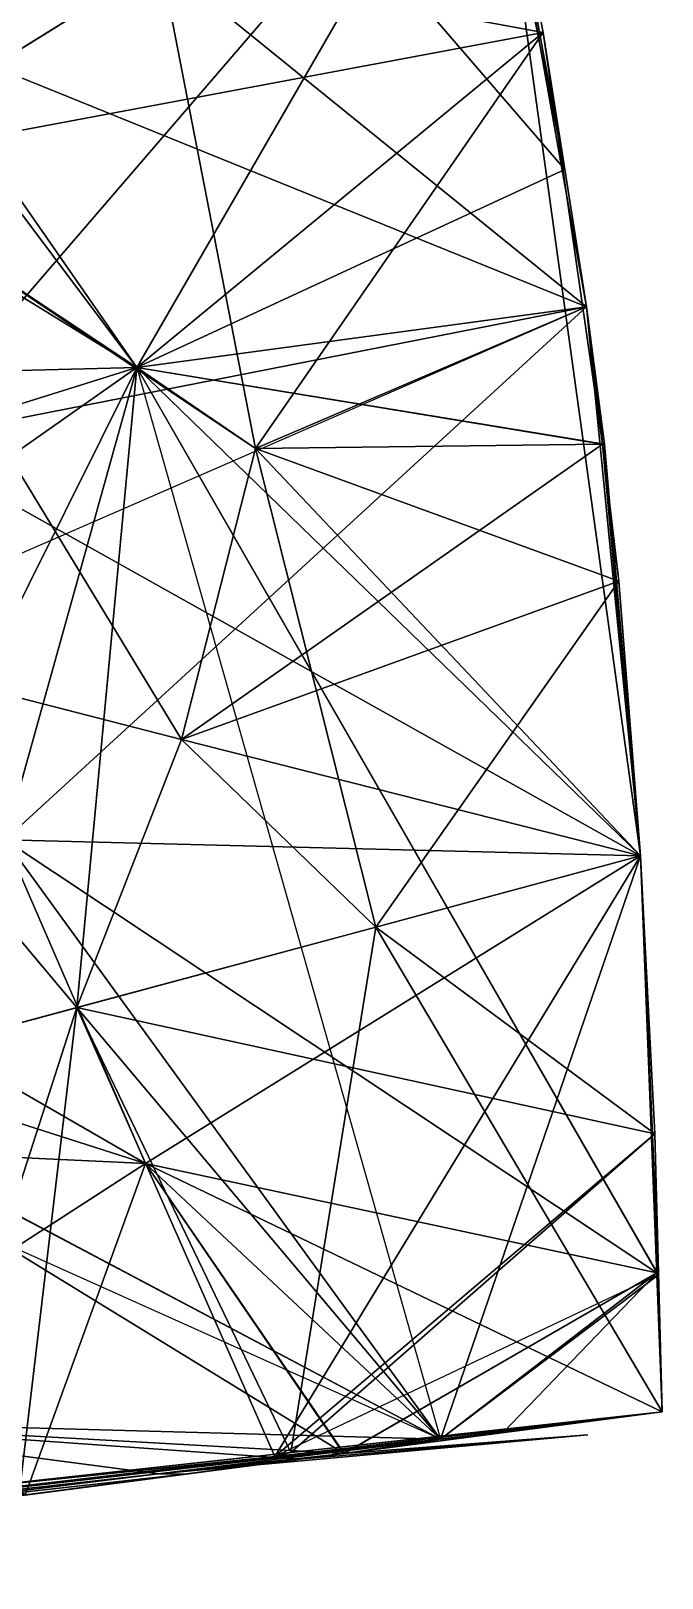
# Model space of a CAD drawing. Extents: x 0 to 22.5, y -0.5 to 22.5.
# Drawn here: x 20.73 to 22.48, y -0.46 to 3.824 of the extents above; entities that cross this region are included whole.
import ezdxf

# ---------------------------------------------------------------- set-up
doc = ezdxf.new("R2010")
doc.units = 0
doc.header["$MEASUREMENT"] = 0
for name, color, linetype in [('Crown wall side', 7, 'CONTINUOUS'), ('Cylindrical crown wall', 7, 'CONTINUOUS'), ('Elements', 7, 'CONTINUOUS'), ('Faces', 7, 'CONTINUOUS')]:
    doc.layers.add(name, color=color, linetype=linetype)

msp = doc.modelspace()

# ---------------------------------------------------------------- linework, layer by layer
at = {"layer": 'Crown wall side'}
for p, q in [((22, 4.58, 58.95), (22.42, 1.54, 58.95)), ((22.42, 1.54, 58.95), (22.48, 0, 58.95)), ((22.48, 0, 58.95), (18.95, -0.46, 59.83))]:
    msp.add_line(p, q, dxfattribs=at)
for points in [[(17.92, 4.04, 58.9), (18.1, 3.14, 58.9), (18.23, 2.24, 58.9), (22, 4.58, 54.58)], [(18.23, 2.24, 58.9), (18.32, 1.34, 58.9), (22.27, 3.06, 54.58), (22, 4.58, 54.58)], [(22.27, 3.06, 54.58), (22.42, 1.54, 54.58), (18.37, 0.45, 58.9), (18.32, 1.34, 58.9)], [(18.37, 0.45, 58.9), (18.37, -0.45, 58.9), (22.48, 0, 54.58), (22.42, 1.54, 54.58)], [(22.48, 0, 54.58), (22.48, 0, 55.67), (18.58, -0.45, 59.24), (18.37, -0.45, 58.9)], [(18.58, -0.45, 59.24), (22.48, 0, 55.67), (22.48, 0, 57.13), (18.74, -0.46, 59.49)], [(18.74, -0.46, 59.49), (18.95, -0.46, 59.83), (22.48, 0, 57.86), (22.48, 0, 57.13)], [(18.95, -0.46, 59.83), (22.48, 0, 57.86), (22.48, 0, 58.95)]]:
    msp.add_3dface(points, dxfattribs=at)
at = {"layer": 'Cylindrical crown wall'}
for points in [[(22, 4.58, 58.95), (22.21, 3.44, 57.58), (22, 4.58, 56.77), (21.74, 5.7, 57.58)], [(22, 4.58, 55.67), (22.15, 3.82, 55.13), (22, 4.58, 54.58), (21.84, 5.32, 55.13)], [(22, 4.58, 56.77), (22.15, 3.82, 56.22), (22, 4.58, 55.67), (21.84, 5.32, 56.22)], [(22, 4.58, 58.95), (22.42, 1.54, 58.95), (22.27, 3.06, 57.86)], [(22, 4.58, 58.95), (22.27, 3.06, 57.86), (22.21, 3.44, 57.58)], [(22.15, 3.82, 56.22), (22.27, 3.06, 55.67), (22.15, 3.82, 55.13), (22, 4.58, 55.67)], [(22.21, 3.44, 57.58), (22.27, 3.06, 57.13), (22.15, 3.82, 56.22), (22, 4.58, 56.77)], [(22.27, 3.06, 54.58), (22, 4.58, 54.58), (22.15, 3.82, 55.13)], [(22.27, 3.06, 55.67), (22.36, 2.3, 55.13), (22.27, 3.06, 54.58), (22.15, 3.82, 55.13)], [(22.15, 3.82, 56.22), (22.27, 3.06, 57.13), (22.36, 2.3, 56.22), (22.27, 3.06, 55.67)], [(22.21, 3.44, 57.58), (22.27, 3.06, 57.86), (22.32, 2.68, 57.58), (22.27, 3.06, 57.13)], [(22.42, 1.54, 58.95), (22.32, 2.68, 57.58), (22.27, 3.06, 57.86)], [(22.36, 2.3, 56.22), (22.42, 1.54, 55.67), (22.36, 2.3, 55.13), (22.27, 3.06, 55.67)], [(22.27, 3.06, 57.13), (22.32, 2.68, 57.58), (22.42, 1.54, 56.77), (22.36, 2.3, 56.22)], [(22.42, 1.54, 54.58), (22.27, 3.06, 54.58), (22.36, 2.3, 55.13)], [(22.42, 1.54, 58.95), (22.47, 0.38, 57.58), (22.42, 1.54, 56.77), (22.32, 2.68, 57.58)], [(22.42, 1.54, 56.77), (22.46, 0.77, 56.22), (22.42, 1.54, 55.67), (22.36, 2.3, 56.22)], [(22.42, 1.54, 55.67), (22.46, 0.77, 55.13), (22.42, 1.54, 54.58), (22.36, 2.3, 55.13)], [(22.46, 0.77, 56.22), (22.48, 0, 55.67), (22.46, 0.77, 55.13), (22.42, 1.54, 55.67)], [(22.42, 1.54, 58.95), (22.48, 0, 57.86), (22.47, 0.38, 57.58)], [(22.42, 1.54, 56.77), (22.47, 0.38, 57.58), (22.48, 0, 57.13), (22.46, 0.77, 56.22)], [(22.48, 0, 54.58), (22.42, 1.54, 54.58), (22.46, 0.77, 55.13)], [(22.42, 1.54, 58.95), (22.48, 0, 58.95), (22.48, 0, 57.86)], [(22.46, 0.77, 56.22), (22.48, 0, 57.13), (22.48, 0, 55.67)], [(22.46, 0.77, 55.13), (22.48, 0, 55.67), (22.48, 0, 54.58)], [(22.47, 0.38, 57.58), (22.48, 0, 57.86), (22.48, 0, 57.13)]]:
    msp.add_3dface(points, dxfattribs=at)
at = {"layer": 'Elements'}
for points in [[(22, 4.58, 56.77), (19.9582, 4.3098, 56.7419), (20.181, 3.451, 56.6644), (20.7447, 5.1383, 57.1617)], [(19.9582, 4.3098, 56.7419), (20.7447, 5.1383, 57.1617), (20.3722, 3.8278, 59.3862), (21.0243, 2.8923, 57.495)], [(20.181, 3.451, 56.6644), (20.7447, 5.1383, 57.1617), (19.9582, 4.3098, 56.7419), (21.0243, 2.8923, 57.495)], [(22, 4.58, 56.77), (20.7447, 5.1383, 57.1617), (20.181, 3.451, 56.6644), (21.0243, 2.8923, 57.495)], [(20.3722, 3.8278, 59.3862), (20.7447, 5.1383, 57.1617), (22, 4.58, 58.95), (21.0243, 2.8923, 57.495)], [(22.21, 3.44, 57.58), (22, 4.58, 58.95), (21.8699, 5.1405, 57.1753), (20.7447, 5.1383, 57.1617)], [(22.21, 3.44, 57.58), (21.8699, 5.1405, 57.1753), (22, 4.58, 56.77), (20.7447, 5.1383, 57.1617)], [(22, 4.58, 58.95), (20.7447, 5.1383, 57.1617), (22.21, 3.44, 57.58), (21.0243, 2.8923, 57.495)], [(22.21, 3.44, 57.58), (20.7447, 5.1383, 57.1617), (22, 4.58, 56.77), (21.0243, 2.8923, 57.495)], [(22, 4.58, 56.77), (19.9582, 4.3098, 56.7419), (21.0904, 4.0154, 55.6223), (20.181, 3.451, 56.6644)], [(22, 4.58, 56.77), (20.181, 3.451, 56.6644), (22.15, 3.82, 56.22), (21.0243, 2.8923, 57.495)], [(22, 4.58, 56.77), (21.0904, 4.0154, 55.6223), (22.15, 3.82, 56.22), (20.181, 3.451, 56.6644)], [(22.27, 3.06, 57.86), (22.42, 1.54, 58.95), (22, 4.58, 58.95), (20.3691, 2.6874, 59.4256)], [(22, 4.58, 58.95), (20.3722, 3.8278, 59.3862), (22.27, 3.06, 57.86), (20.3691, 2.6874, 59.4256)], [(22.27, 3.06, 57.86), (20.3722, 3.8278, 59.3862), (22, 4.58, 58.95), (21.0243, 2.8923, 57.495)], [(22.15, 3.82, 56.22), (22.21, 3.44, 57.58), (22, 4.58, 56.77), (21.0243, 2.8923, 57.495)], [(22.27, 3.06, 57.86), (22, 4.58, 58.95), (22.21, 3.44, 57.58), (21.0243, 2.8923, 57.495)], [(22, 4.58, 55.67), (21.0904, 4.0154, 55.6223), (22.15, 3.82, 55.13), (22.15, 3.82, 56.22)], [(22.15, 3.82, 55.13), (21.0904, 4.0154, 55.6223), (22, 4.58, 54.58), (22.27, 3.06, 54.58)], [(22, 4.58, 56.77), (21.0904, 4.0154, 55.6223), (22, 4.58, 55.67), (22.15, 3.82, 56.22)], [(22, 4.58, 55.67), (21.0904, 4.0154, 55.6223), (22, 4.58, 54.58), (22.15, 3.82, 55.13)], [(20.181, 3.451, 56.6644), (19.9582, 4.3098, 56.7419), (18.9396, 4.1749, 57.8205), (21.0243, 2.8923, 57.495)], [(19.9582, 4.3098, 56.7419), (20.3722, 3.8278, 59.3862), (18.9396, 4.1749, 57.8205), (21.0243, 2.8923, 57.495)], [(18.9396, 4.1749, 57.8205), (20.3722, 3.8278, 59.3862), (19.2053, 2.8454, 57.7824), (21.0243, 2.8923, 57.495)], [(19.2053, 2.8454, 57.7824), (20.181, 3.451, 56.6644), (18.9396, 4.1749, 57.8205), (21.0243, 2.8923, 57.495)], [(21.0904, 4.0154, 55.6223), (22.15, 3.82, 56.22), (20.181, 3.451, 56.6644), (21.3531, 2.6676, 55.5285)], [(22.15, 3.82, 56.22), (21.0904, 4.0154, 55.6223), (22.15, 3.82, 55.13), (22.27, 3.06, 55.67)], [(22.27, 3.06, 55.67), (21.0904, 4.0154, 55.6223), (22.15, 3.82, 55.13), (21.3531, 2.6676, 55.5285)], [(21.0904, 4.0154, 55.6223), (22.27, 3.06, 55.67), (22.15, 3.82, 56.22), (21.3531, 2.6676, 55.5285)], [(21.0904, 4.0154, 55.6223), (22.27, 3.06, 54.58), (22.15, 3.82, 55.13), (21.3531, 2.6676, 55.5285)], [(20.3722, 3.8278, 59.3862), (19.9601, 3.3037, 59.5082), (19.2053, 2.8454, 57.7824), (21.0243, 2.8923, 57.495)], [(20.3691, 2.6874, 59.4256), (19.9601, 3.3037, 59.5082), (20.3722, 3.8278, 59.3862), (21.0243, 2.8923, 57.495)], [(20.181, 3.451, 56.6644), (21.3531, 2.6676, 55.5285), (22.15, 3.82, 56.22), (21.0243, 2.8923, 57.495)], [(22.27, 3.06, 57.86), (20.3691, 2.6874, 59.4256), (20.3722, 3.8278, 59.3862), (21.0243, 2.8923, 57.495)], [(22.15, 3.82, 56.22), (21.3531, 2.6676, 55.5285), (22.315, 2.6798, 56.6748), (21.0243, 2.8923, 57.495)], [(22.15, 3.82, 56.22), (22.27, 3.06, 57.13), (22.21, 3.44, 57.58), (21.0243, 2.8923, 57.495)], [(22.15, 3.82, 56.22), (22.315, 2.6798, 56.6748), (22.27, 3.06, 57.13), (21.0243, 2.8923, 57.495)], [(22.15, 3.82, 55.13), (22.27, 3.06, 54.58), (22.27, 3.06, 55.67), (21.3531, 2.6676, 55.5285)], [(22.15, 3.82, 56.22), (22.27, 3.06, 55.67), (22.315, 2.6798, 56.6748), (21.3531, 2.6676, 55.5285)], [(19.2053, 2.8454, 57.7824), (19.983, 2.1611, 57.0511), (20.181, 3.451, 56.6644), (21.0243, 2.8923, 57.495)], [(20.181, 3.451, 56.6644), (21.0243, 2.8923, 57.495), (19.983, 2.1611, 57.0511), (21.1482, 1.8615, 55.8477)], [(21.3531, 2.6676, 55.5285), (21.0243, 2.8923, 57.495), (20.181, 3.451, 56.6644), (21.1482, 1.8615, 55.8477)], [(22.27, 3.06, 57.13), (22.27, 3.06, 57.86), (22.21, 3.44, 57.58), (21.0243, 2.8923, 57.495)], [(19.2053, 2.8454, 57.7824), (19.9601, 3.3037, 59.5082), (20.3691, 2.6874, 59.4256), (21.0243, 2.8923, 57.495)], [(22.27, 3.06, 57.86), (20.6594, 1.5844, 59.3905), (22.42, 1.54, 58.95), (20.3691, 2.6874, 59.4256)], [(20.6594, 1.5844, 59.3905), (20.3691, 2.6874, 59.4256), (22.27, 3.06, 57.86), (21.0243, 2.8923, 57.495)], [(22.42, 1.54, 58.95), (20.6594, 1.5844, 59.3905), (22.27, 3.06, 57.86), (21.0243, 2.8923, 57.495)], [(22.27, 3.06, 57.86), (22.32, 2.68, 57.58), (22.42, 1.54, 58.95), (21.0243, 2.8923, 57.495)], [(22.27, 3.06, 57.13), (22.32, 2.68, 57.58), (22.27, 3.06, 57.86), (21.0243, 2.8923, 57.495)], [(22.315, 2.6798, 56.6748), (22.32, 2.68, 57.58), (22.27, 3.06, 57.13), (21.0243, 2.8923, 57.495)], [(22.27, 3.06, 55.67), (22.27, 3.06, 54.58), (22.36, 2.3, 55.13), (21.3531, 2.6676, 55.5285)], [(22.36, 2.3, 55.13), (22.36, 2.3, 56.22), (22.27, 3.06, 55.67), (21.3531, 2.6676, 55.5285)], [(22.27, 3.06, 55.67), (22.36, 2.3, 56.22), (22.315, 2.6798, 56.6748), (21.3531, 2.6676, 55.5285)], [(22.42, 1.54, 54.58), (22.36, 2.3, 55.13), (22.27, 3.06, 54.58), (21.3531, 2.6676, 55.5285)], [(19.2053, 2.8454, 57.7824), (20.3691, 2.6874, 59.4256), (19.983, 2.1611, 57.0511), (21.0243, 2.8923, 57.495)], [(20.8578, 1.1195, 56.2464), (19.983, 2.1611, 57.0511), (20.0288, 0.8964, 57.1306), (21.0243, 2.8923, 57.495)], [(19.983, 2.1611, 57.0511), (21.0243, 2.8923, 57.495), (20.8578, 1.1195, 56.2464), (21.1482, 1.8615, 55.8477)], [(20.0288, 0.8964, 57.1306), (19.983, 2.1611, 57.0511), (20.6594, 1.5844, 59.3905), (21.0243, 2.8923, 57.495)], [(20.6594, 1.5844, 59.3905), (19.983, 2.1611, 57.0511), (20.3691, 2.6874, 59.4256), (21.0243, 2.8923, 57.495)], [(20.8578, 1.1195, 56.2464), (20.0288, 0.8964, 57.1306), (22.42, 1.54, 56.77), (21.0243, 2.8923, 57.495)], [(20.0288, 0.8964, 57.1306), (21.8655, -0.0756, 57.5178), (22.42, 1.54, 56.77), (21.0243, 2.8923, 57.495)], [(20.6594, 1.5844, 59.3905), (21.8655, -0.0756, 57.5178), (20.0288, 0.8964, 57.1306), (21.0243, 2.8923, 57.495)], [(22.465, 0.3854, 58.1328), (20.6594, 1.5844, 59.3905), (22.42, 1.54, 58.95), (21.0243, 2.8923, 57.495)], [(22.465, 0.3854, 58.1328), (21.8655, -0.0756, 57.5178), (20.6594, 1.5844, 59.3905), (21.0243, 2.8923, 57.495)], [(20.8578, 1.1195, 56.2464), (21.0243, 2.8923, 57.495), (22.42, 1.54, 56.77), (21.1482, 1.8615, 55.8477)], [(22.42, 1.54, 56.77), (21.0243, 2.8923, 57.495), (22.315, 2.6798, 56.6748), (21.1482, 1.8615, 55.8477)], [(21.0243, 2.8923, 57.495), (22.47, 0.38, 57.58), (22.42, 1.54, 58.95), (22.465, 0.3854, 58.1328)], [(22.47, 0.38, 57.58), (21.0243, 2.8923, 57.495), (22.42, 1.54, 58.95), (22.42, 1.54, 56.77)], [(22.315, 2.6798, 56.6748), (21.0243, 2.8923, 57.495), (21.3531, 2.6676, 55.5285), (21.1482, 1.8615, 55.8477)], [(22.315, 2.6798, 56.6748), (22.42, 1.54, 56.77), (22.32, 2.68, 57.58), (21.0243, 2.8923, 57.495)], [(22.42, 1.54, 58.95), (22.32, 2.68, 57.58), (22.42, 1.54, 56.77), (21.0243, 2.8923, 57.495)], [(22.42, 1.54, 56.77), (21.8655, -0.0756, 57.5178), (22.47, 0.38, 57.58), (21.0243, 2.8923, 57.495)], [(21.8655, -0.0756, 57.5178), (22.465, 0.3854, 58.1328), (22.47, 0.38, 57.58), (21.0243, 2.8923, 57.495)], [(22.315, 2.6798, 56.6748), (21.3531, 2.6676, 55.5285), (22.36, 2.3, 56.22), (21.1482, 1.8615, 55.8477)], [(22.36, 2.3, 56.22), (22.42, 1.54, 56.77), (22.315, 2.6798, 56.6748), (21.1482, 1.8615, 55.8477)], [(22.36, 2.3, 56.22), (21.3531, 2.6676, 55.5285), (22.36, 2.3, 55.13), (21.1482, 1.8615, 55.8477)], [(22.36, 2.3, 55.13), (21.3531, 2.6676, 55.5285), (21.6861, 1.3425, 55.3628), (21.1482, 1.8615, 55.8477)], [(21.6861, 1.3425, 55.3628), (22.36, 2.3, 55.13), (22.42, 1.54, 54.58), (21.3531, 2.6676, 55.5285)], [(22.36, 2.3, 56.22), (22.42, 1.54, 55.67), (22.42, 1.54, 56.77), (21.1482, 1.8615, 55.8477)], [(21.6861, 1.3425, 55.3628), (22.42, 1.54, 55.67), (22.36, 2.3, 55.13), (21.1482, 1.8615, 55.8477)], [(22.36, 2.3, 55.13), (22.42, 1.54, 55.67), (22.36, 2.3, 56.22), (21.1482, 1.8615, 55.8477)], [(22.36, 2.3, 55.13), (21.6861, 1.3425, 55.3628), (22.42, 1.54, 54.58), (22.42, 1.54, 55.67)], [(20.8578, 1.1195, 56.2464), (22.42, 1.54, 56.77), (21.6861, 1.3425, 55.3628), (21.1482, 1.8615, 55.8477)], [(22.42, 1.54, 56.77), (22.42, 1.54, 55.67), (21.6861, 1.3425, 55.3628), (21.1482, 1.8615, 55.8477)], [(19.46, 1.1959, 57.6856), (21.0483, 0.688, 59.3005), (20.6594, 1.5844, 59.3905), (20.5291, 0.9871, 59.4272)], [(20.6594, 1.5844, 59.3905), (19.46, 1.1959, 57.6856), (21.8655, -0.0756, 57.5178), (21.0483, 0.688, 59.3005)], [(21.8655, -0.0756, 57.5178), (20.0288, 0.8964, 57.1306), (19.46, 1.1959, 57.6856), (20.6594, 1.5844, 59.3905)], [(21.8655, -0.0756, 57.5178), (22.465, 0.3854, 58.1328), (20.6594, 1.5844, 59.3905), (21.0483, 0.688, 59.3005)], [(20.6594, 1.5844, 59.3905), (22.465, 0.3854, 58.1328), (22.42, 1.54, 58.95), (21.0483, 0.688, 59.3005)], [(21.8655, -0.0756, 57.5178), (20.8578, 1.1195, 56.2464), (20.0288, 0.8964, 57.1306), (22.42, 1.54, 56.77)], [(21.8655, -0.0756, 57.5178), (20.8578, 1.1195, 56.2464), (22.42, 1.54, 56.77), (21.4067, -0.1238, 56.6525)], [(22.46, 0.77, 56.22), (20.8578, 1.1195, 56.2464), (21.4067, -0.1238, 56.6525), (22.42, 1.54, 56.77)], [(22.46, 0.77, 56.22), (20.8578, 1.1195, 56.2464), (22.42, 1.54, 56.77), (21.6861, 1.3425, 55.3628)], [(22.48, 0, 58.95), (22.42, 1.54, 58.95), (22.465, 0.3854, 58.1328), (21.0483, 0.688, 59.3005)], [(22.42, 1.54, 56.77), (21.4067, -0.1238, 56.6525), (22.46, 0.77, 56.22), (22.47, 0.38, 57.58)], [(21.8655, -0.0756, 57.5178), (22.42, 1.54, 56.77), (22.47, 0.38, 57.58), (21.4067, -0.1238, 56.6525)], [(22.48, 0, 54.58), (22.46, 0.77, 55.13), (22.42, 1.54, 54.58), (21.6861, 1.3425, 55.3628)], [(22.42, 1.54, 55.67), (21.6861, 1.3425, 55.3628), (22.42, 1.54, 54.58), (22.46, 0.77, 55.13)], [(22.42, 1.54, 56.77), (21.6861, 1.3425, 55.3628), (22.42, 1.54, 55.67), (22.46, 0.77, 56.22)], [(22.46, 0.77, 56.22), (21.6861, 1.3425, 55.3628), (22.42, 1.54, 55.67), (22.46, 0.77, 55.13)], [(21.4508, -0.1127, 55.6618), (20.8578, 1.1195, 56.2464), (22.46, 0.77, 56.22), (21.6861, 1.3425, 55.3628)], [(21.4508, -0.1127, 55.6618), (22.46, 0.77, 56.22), (22.46, 0.77, 55.13), (21.6861, 1.3425, 55.3628)], [(22.46, 0.77, 55.13), (21.4508, -0.1127, 55.6618), (21.6861, 1.3425, 55.3628), (22.48, 0, 54.58)], [(21.5986, -0.1149, 58.3519), (21.0483, 0.688, 59.3005), (19.46, 1.1959, 57.6856), (19.9464, -0.0224, 58.5918)], [(21.5986, -0.1149, 58.3519), (19.46, 1.1959, 57.6856), (21.8655, -0.0756, 57.5178), (19.9464, -0.0224, 58.5918)], [(20.0288, 0.8964, 57.1306), (21.8655, -0.0756, 57.5178), (19.46, 1.1959, 57.6856), (19.8217, 0.8407, 57.3516)], [(21.8655, -0.0756, 57.5178), (19.46, 1.1959, 57.6856), (21.5986, -0.1149, 58.3519), (21.0483, 0.688, 59.3005)], [(21.0483, 0.688, 59.3005), (20.5291, 0.9871, 59.4272), (19.46, 1.1959, 57.6856), (19.9464, -0.0224, 58.5918)], [(21.8655, -0.0756, 57.5178), (19.46, 1.1959, 57.6856), (19.8217, 0.8407, 57.3516), (19.9464, -0.0224, 58.5918)], [(20.8578, 1.1195, 56.2464), (20.7006, -0.2053, 57.2988), (21.8655, -0.0756, 57.5178), (20.0288, 0.8964, 57.1306)], [(20.7006, -0.2053, 57.2988), (20.8578, 1.1195, 56.2464), (20.4237, -0.2251, 56.7414), (20.0288, 0.8964, 57.1306)], [(20.7006, -0.2053, 57.2988), (20.8578, 1.1195, 56.2464), (21.4067, -0.1238, 56.6525), (20.4237, -0.2251, 56.7414)], [(20.8578, 1.1195, 56.2464), (21.4508, -0.1127, 55.6618), (21.4067, -0.1238, 56.6525), (20.4237, -0.2251, 56.7414)], [(20.7006, -0.2053, 57.2988), (20.8578, 1.1195, 56.2464), (21.8655, -0.0756, 57.5178), (21.4067, -0.1238, 56.6525)], [(20.8578, 1.1195, 56.2464), (21.4508, -0.1127, 55.6618), (22.46, 0.77, 56.22), (21.4067, -0.1238, 56.6525)], [(19.9865, 0.738, 59.5638), (20.5291, 0.9871, 59.4272), (21.0483, 0.688, 59.3005), (19.9464, -0.0224, 58.5918)], [(20.0288, 0.8964, 57.1306), (20.7006, -0.2053, 57.2988), (21.8655, -0.0756, 57.5178), (19.8217, 0.8407, 57.3516)], [(19.8217, 0.8407, 57.3516), (20.7006, -0.2053, 57.2988), (21.8655, -0.0756, 57.5178), (19.9464, -0.0224, 58.5918)], [(20.714, -0.2301, 59.3903), (19.9865, 0.738, 59.5638), (21.0483, 0.688, 59.3005), (19.9464, -0.0224, 58.5918)], [(22.46, 0.77, 56.22), (21.4508, -0.1127, 55.6618), (22.48, 0, 55.67), (21.4067, -0.1238, 56.6525)], [(22.47, 0.38, 57.58), (21.4067, -0.1238, 56.6525), (22.46, 0.77, 56.22), (22.48, 0, 57.13)], [(22.46, 0.77, 56.22), (21.4067, -0.1238, 56.6525), (22.48, 0, 55.67), (22.48, 0, 57.13)], [(22.46, 0.77, 55.13), (21.4508, -0.1127, 55.6618), (22.48, 0, 54.58), (22.48, 0, 55.67)], [(22.46, 0.77, 56.22), (21.4508, -0.1127, 55.6618), (22.46, 0.77, 55.13), (22.48, 0, 55.67)], [(20.714, -0.2301, 59.3903), (21.0483, 0.688, 59.3005), (21.5986, -0.1149, 58.3519), (19.9464, -0.0224, 58.5918)], [(20.714, -0.2301, 59.3903), (21.5968, -0.1151, 59.1702), (21.5986, -0.1149, 58.3519), (21.0483, 0.688, 59.3005)], [(21.0483, 0.688, 59.3005), (21.8655, -0.0756, 57.5178), (22.465, 0.3854, 58.1328), (21.5986, -0.1149, 58.3519)], [(22.465, 0.3854, 58.1328), (21.5986, -0.1149, 58.3519), (21.5968, -0.1151, 59.1702), (21.0483, 0.688, 59.3005)], [(22.465, 0.3854, 58.1328), (21.5968, -0.1151, 59.1702), (22.48, 0, 58.95), (21.0483, 0.688, 59.3005)], [(21.8655, -0.0756, 57.5178), (22.47, 0.38, 57.58), (22.48, 0, 57.13), (21.4067, -0.1238, 56.6525)], [(22.465, 0.3854, 58.1328), (21.5968, -0.1151, 59.1702), (21.5986, -0.1149, 58.3519), (22.48, 0, 58.95)], [(22.465, 0.3854, 58.1328), (21.5986, -0.1149, 58.3519), (22.0396, -0.0574, 58.1058), (22.48, 0, 58.95)], [(21.5986, -0.1149, 58.3519), (22.465, 0.3854, 58.1328), (22.0396, -0.0574, 58.1058), (21.8655, -0.0756, 57.5178)], [(22.465, 0.3854, 58.1328), (22.48, 0, 57.86), (21.8655, -0.0756, 57.5178), (22.47, 0.38, 57.58)], [(22.48, 0, 57.86), (22.465, 0.3854, 58.1328), (21.8655, -0.0756, 57.5178), (22.0396, -0.0574, 58.1058)], [(22.47, 0.38, 57.58), (21.8655, -0.0756, 57.5178), (22.48, 0, 57.13), (22.48, 0, 57.86)], [(22.48, 0, 57.86), (22.48, 0, 58.95), (22.465, 0.3854, 58.1328), (22.0396, -0.0574, 58.1058)], [(21.8655, -0.0756, 57.5178), (18.9333, -0.4092, 58.9166), (18.58, -0.45, 59.24), (19.9464, -0.0224, 58.5918)], [(18.58, -0.45, 59.24), (21.0832, -0.1718, 58.0114), (21.8655, -0.0756, 57.5178), (19.9464, -0.0224, 58.5918)], [(20.3023, -0.2678, 58.5042), (21.0832, -0.1718, 58.0114), (18.58, -0.45, 59.24), (19.9464, -0.0224, 58.5918)], [(19.2871, -0.3684, 58.5928), (18.9333, -0.4092, 58.9166), (21.8655, -0.0756, 57.5178), (19.9464, -0.0224, 58.5918)], [(19.9947, -0.2868, 57.945), (19.2871, -0.3684, 58.5928), (21.8655, -0.0756, 57.5178), (19.9464, -0.0224, 58.5918)], [(21.5986, -0.1149, 58.3519), (19.9464, -0.0224, 58.5918), (21.0832, -0.1718, 58.0114), (21.4741, -0.1311, 58.4214)], [(20.714, -0.2301, 59.3903), (21.157, -0.1724, 58.5983), (20.716, -0.2299, 58.8445), (19.9464, -0.0224, 58.5918)], [(21.0832, -0.1718, 58.0114), (21.157, -0.1724, 58.5983), (21.4741, -0.1311, 58.4214), (19.9464, -0.0224, 58.5918)], [(20.716, -0.2299, 58.8445), (21.157, -0.1724, 58.5983), (20.3023, -0.2678, 58.5042), (19.9464, -0.0224, 58.5918)], [(21.4741, -0.1311, 58.4214), (21.157, -0.1724, 58.5983), (20.714, -0.2301, 59.3903), (19.9464, -0.0224, 58.5918)], [(21.5986, -0.1149, 58.3519), (20.714, -0.2301, 59.3903), (19.9464, -0.0224, 58.5918), (21.4741, -0.1311, 58.4214)], [(20.3023, -0.2678, 58.5042), (21.157, -0.1724, 58.5983), (21.0832, -0.1718, 58.0114), (19.9464, -0.0224, 58.5918)], [(21.8655, -0.0756, 57.5178), (21.0832, -0.1718, 58.0114), (21.5986, -0.1149, 58.3519), (19.9464, -0.0224, 58.5918)], [(21.8655, -0.0756, 57.5178), (20.7006, -0.2053, 57.2988), (19.9947, -0.2868, 57.945), (19.9464, -0.0224, 58.5918)], [(21.5986, -0.1149, 58.3519), (21.0832, -0.1718, 58.0114), (22.2739, -0.0636, 59.0433), (21.4741, -0.1311, 58.4214)]]:
    msp.add_3dface(points, dxfattribs=at)
at = {"layer": 'Faces'}
for points in [[(22.21, 3.44, 57.58), (22, 4.58, 58.95), (21.8699, 5.1405, 57.1753)], [(22.21, 3.44, 57.58), (21.8699, 5.1405, 57.1753), (22, 4.58, 56.77)], [(22, 4.58, 58.95), (20.3691, 2.6874, 59.4256), (20.3722, 3.8278, 59.3862)], [(22.42, 1.54, 58.95), (20.3691, 2.6874, 59.4256), (22, 4.58, 58.95)], [(21.0904, 4.0154, 55.6223), (22.27, 3.06, 54.58), (22, 4.58, 54.58)], [(22.27, 3.06, 57.86), (22.42, 1.54, 58.95), (22, 4.58, 58.95)], [(22.27, 3.06, 57.86), (22, 4.58, 58.95), (22.21, 3.44, 57.58)], [(22, 4.58, 54.58), (22.15, 3.82, 55.13), (22, 4.58, 55.67)], [(22.15, 3.82, 55.13), (22.15, 3.82, 56.22), (22, 4.58, 55.67)], [(22, 4.58, 55.67), (22.15, 3.82, 56.22), (22, 4.58, 56.77)], [(22.15, 3.82, 56.22), (22.21, 3.44, 57.58), (22, 4.58, 56.77)], [(22, 4.58, 54.58), (22.27, 3.06, 54.58), (22.15, 3.82, 55.13)], [(19.9582, 4.3098, 56.7419), (20.181, 3.451, 56.6644), (21.0904, 4.0154, 55.6223)], [(20.181, 3.451, 56.6644), (21.3531, 2.6676, 55.5285), (21.0904, 4.0154, 55.6223)], [(21.0904, 4.0154, 55.6223), (21.3531, 2.6676, 55.5285), (22.27, 3.06, 54.58)], [(22.15, 3.82, 55.13), (22.27, 3.06, 54.58), (22.27, 3.06, 55.67)], [(22.15, 3.82, 55.13), (22.27, 3.06, 55.67), (22.15, 3.82, 56.22)], [(22.15, 3.82, 56.22), (22.27, 3.06, 55.67), (22.315, 2.6798, 56.6748)], [(22.15, 3.82, 56.22), (22.315, 2.6798, 56.6748), (22.27, 3.06, 57.13)], [(22.15, 3.82, 56.22), (22.27, 3.06, 57.13), (22.21, 3.44, 57.58)], [(19.983, 2.1611, 57.0511), (21.1482, 1.8615, 55.8477), (20.181, 3.451, 56.6644)], [(20.181, 3.451, 56.6644), (21.1482, 1.8615, 55.8477), (21.3531, 2.6676, 55.5285)], [(22.27, 3.06, 57.13), (22.27, 3.06, 57.86), (22.21, 3.44, 57.58)], [(22.27, 3.06, 54.58), (21.3531, 2.6676, 55.5285), (22.42, 1.54, 54.58)], [(22.27, 3.06, 57.86), (22.32, 2.68, 57.58), (22.42, 1.54, 58.95)], [(22.27, 3.06, 57.13), (22.32, 2.68, 57.58), (22.27, 3.06, 57.86)], [(22.27, 3.06, 55.67), (22.27, 3.06, 54.58), (22.36, 2.3, 55.13)], [(22.36, 2.3, 55.13), (22.36, 2.3, 56.22), (22.27, 3.06, 55.67)], [(22.315, 2.6798, 56.6748), (22.32, 2.68, 57.58), (22.27, 3.06, 57.13)], [(22.42, 1.54, 54.58), (22.36, 2.3, 55.13), (22.27, 3.06, 54.58)], [(22.27, 3.06, 55.67), (22.36, 2.3, 56.22), (22.315, 2.6798, 56.6748)], [(20.6594, 1.5844, 59.3905), (20.3691, 2.6874, 59.4256), (22.42, 1.54, 58.95)], [(21.3531, 2.6676, 55.5285), (21.1482, 1.8615, 55.8477), (21.6861, 1.3425, 55.3628)], [(22.42, 1.54, 54.58), (21.3531, 2.6676, 55.5285), (21.6861, 1.3425, 55.3628)], [(22.315, 2.6798, 56.6748), (22.42, 1.54, 56.77), (22.32, 2.68, 57.58)], [(22.36, 2.3, 56.22), (22.42, 1.54, 56.77), (22.315, 2.6798, 56.6748)], [(22.42, 1.54, 58.95), (22.32, 2.68, 57.58), (22.42, 1.54, 56.77)], [(22.36, 2.3, 56.22), (22.42, 1.54, 55.67), (22.42, 1.54, 56.77)], [(22.42, 1.54, 54.58), (22.42, 1.54, 55.67), (22.36, 2.3, 55.13)], [(22.36, 2.3, 55.13), (22.42, 1.54, 55.67), (22.36, 2.3, 56.22)], [(20.8578, 1.1195, 56.2464), (19.983, 2.1611, 57.0511), (20.0288, 0.8964, 57.1306)], [(20.8578, 1.1195, 56.2464), (21.1482, 1.8615, 55.8477), (19.983, 2.1611, 57.0511)], [(21.6861, 1.3425, 55.3628), (21.1482, 1.8615, 55.8477), (20.8578, 1.1195, 56.2464)], [(21.0483, 0.688, 59.3005), (20.5291, 0.9871, 59.4272), (20.6594, 1.5844, 59.3905)], [(22.42, 1.54, 58.95), (21.0483, 0.688, 59.3005), (20.6594, 1.5844, 59.3905)], [(22.48, 0, 58.95), (21.0483, 0.688, 59.3005), (22.42, 1.54, 58.95)], [(22.42, 1.54, 54.58), (21.6861, 1.3425, 55.3628), (22.48, 0, 54.58)], [(22.42, 1.54, 55.67), (22.46, 0.77, 56.22), (22.42, 1.54, 56.77)], [(22.42, 1.54, 58.95), (22.42, 1.54, 56.77), (22.47, 0.38, 57.58)], [(22.42, 1.54, 54.58), (22.46, 0.77, 55.13), (22.42, 1.54, 55.67)], [(22.42, 1.54, 55.67), (22.46, 0.77, 55.13), (22.46, 0.77, 56.22)], [(22.47, 0.38, 57.58), (22.465, 0.3854, 58.1328), (22.42, 1.54, 58.95)], [(22.46, 0.77, 56.22), (22.47, 0.38, 57.58), (22.42, 1.54, 56.77)], [(22.48, 0, 54.58), (22.46, 0.77, 55.13), (22.42, 1.54, 54.58)], [(22.48, 0, 58.95), (22.42, 1.54, 58.95), (22.465, 0.3854, 58.1328)], [(21.4508, -0.1127, 55.6618), (21.6861, 1.3425, 55.3628), (20.8578, 1.1195, 56.2464)], [(21.4508, -0.1127, 55.6618), (22.48, 0, 54.58), (21.6861, 1.3425, 55.3628)], [(20.8578, 1.1195, 56.2464), (20.0288, 0.8964, 57.1306), (20.4237, -0.2251, 56.7414)], [(20.8578, 1.1195, 56.2464), (20.4237, -0.2251, 56.7414), (21.4508, -0.1127, 55.6618)], [(19.9865, 0.738, 59.5638), (20.5291, 0.9871, 59.4272), (21.0483, 0.688, 59.3005)], [(20.714, -0.2301, 59.3903), (19.9865, 0.738, 59.5638), (21.0483, 0.688, 59.3005)], [(22.46, 0.77, 55.13), (22.48, 0, 55.67), (22.46, 0.77, 56.22)], [(22.46, 0.77, 56.22), (22.48, 0, 57.13), (22.47, 0.38, 57.58)], [(22.48, 0, 55.67), (22.48, 0, 57.13), (22.46, 0.77, 56.22)], [(22.48, 0, 54.58), (22.48, 0, 55.67), (22.46, 0.77, 55.13)], [(20.714, -0.2301, 59.3903), (21.0483, 0.688, 59.3005), (21.5968, -0.1151, 59.1702)], [(21.5968, -0.1151, 59.1702), (21.0483, 0.688, 59.3005), (22.48, 0, 58.95)], [(22.48, 0, 57.86), (22.48, 0, 58.95), (22.465, 0.3854, 58.1328)], [(22.465, 0.3854, 58.1328), (22.47, 0.38, 57.58), (22.48, 0, 57.86)], [(22.48, 0, 57.13), (22.48, 0, 57.86), (22.47, 0.38, 57.58)], [(22.48, 0, 57.13), (21.4067, -0.1238, 56.6525), (21.8655, -0.0756, 57.5178)], [(21.4067, -0.1238, 56.6525), (22.48, 0, 57.13), (22.48, 0, 55.67)], [(21.4508, -0.1127, 55.6618), (21.4067, -0.1238, 56.6525), (22.48, 0, 55.67)], [(21.4508, -0.1127, 55.6618), (22.48, 0, 55.67), (22.48, 0, 54.58)], [(21.5968, -0.1151, 59.1702), (22.48, 0, 58.95), (21.5986, -0.1149, 58.3519)], [(21.5986, -0.1149, 58.3519), (22.48, 0, 58.95), (22.0396, -0.0574, 58.1058)], [(21.8655, -0.0756, 57.5178), (22.48, 0, 57.86), (22.48, 0, 57.13)], [(21.8655, -0.0756, 57.5178), (22.0396, -0.0574, 58.1058), (22.48, 0, 57.86)], [(22.48, 0, 57.86), (22.0396, -0.0574, 58.1058), (22.48, 0, 58.95)], [(21.8655, -0.0756, 57.5178), (18.9333, -0.4092, 58.9166), (18.58, -0.45, 59.24)], [(18.58, -0.45, 59.24), (21.0832, -0.1718, 58.0114), (21.8655, -0.0756, 57.5178)], [(19.2871, -0.3684, 58.5928), (18.9333, -0.4092, 58.9166), (21.8655, -0.0756, 57.5178)], [(19.9947, -0.2868, 57.945), (19.2871, -0.3684, 58.5928), (21.8655, -0.0756, 57.5178)], [(21.8655, -0.0756, 57.5178), (20.7006, -0.2053, 57.2988), (19.9947, -0.2868, 57.945)], [(21.8655, -0.0756, 57.5178), (21.4067, -0.1238, 56.6525), (20.7006, -0.2053, 57.2988)], [(21.5986, -0.1149, 58.3519), (21.0832, -0.1718, 58.0114), (22.2739, -0.0636, 59.0433)], [(21.0832, -0.1718, 58.0114), (21.4741, -0.1311, 58.4214), (22.2739, -0.0636, 59.0433)], [(21.8655, -0.0756, 57.5178), (21.0832, -0.1718, 58.0114), (21.5986, -0.1149, 58.3519)], [(22.2739, -0.0636, 59.0433), (21.4741, -0.1311, 58.4214), (21.5986, -0.1149, 58.3519)], [(22.0396, -0.0574, 58.1058), (21.8655, -0.0756, 57.5178), (21.5986, -0.1149, 58.3519)], [(21.4508, -0.1127, 55.6618), (20.4237, -0.2251, 56.7414), (21.4067, -0.1238, 56.6525)], [(21.4067, -0.1238, 56.6525), (20.4237, -0.2251, 56.7414), (20.7006, -0.2053, 57.2988)], [(20.714, -0.2301, 59.3903), (21.5968, -0.1151, 59.1702), (21.5986, -0.1149, 58.3519)], [(21.5986, -0.1149, 58.3519), (21.4741, -0.1311, 58.4214), (20.714, -0.2301, 59.3903)], [(21.4741, -0.1311, 58.4214), (21.157, -0.1724, 58.5983), (20.714, -0.2301, 59.3903)], [(21.0832, -0.1718, 58.0114), (21.157, -0.1724, 58.5983), (21.4741, -0.1311, 58.4214)], [(20.3023, -0.2678, 58.5042), (21.0832, -0.1718, 58.0114), (18.58, -0.45, 59.24)], [(20.3023, -0.2678, 58.5042), (21.157, -0.1724, 58.5983), (21.0832, -0.1718, 58.0114)], [(20.716, -0.2299, 58.8445), (21.157, -0.1724, 58.5983), (20.3023, -0.2678, 58.5042)], [(20.714, -0.2301, 59.3903), (21.157, -0.1724, 58.5983), (20.716, -0.2299, 58.8445)]]:
    msp.add_3dface(points, dxfattribs=at)

doc.saveas('drawing.dxf')
